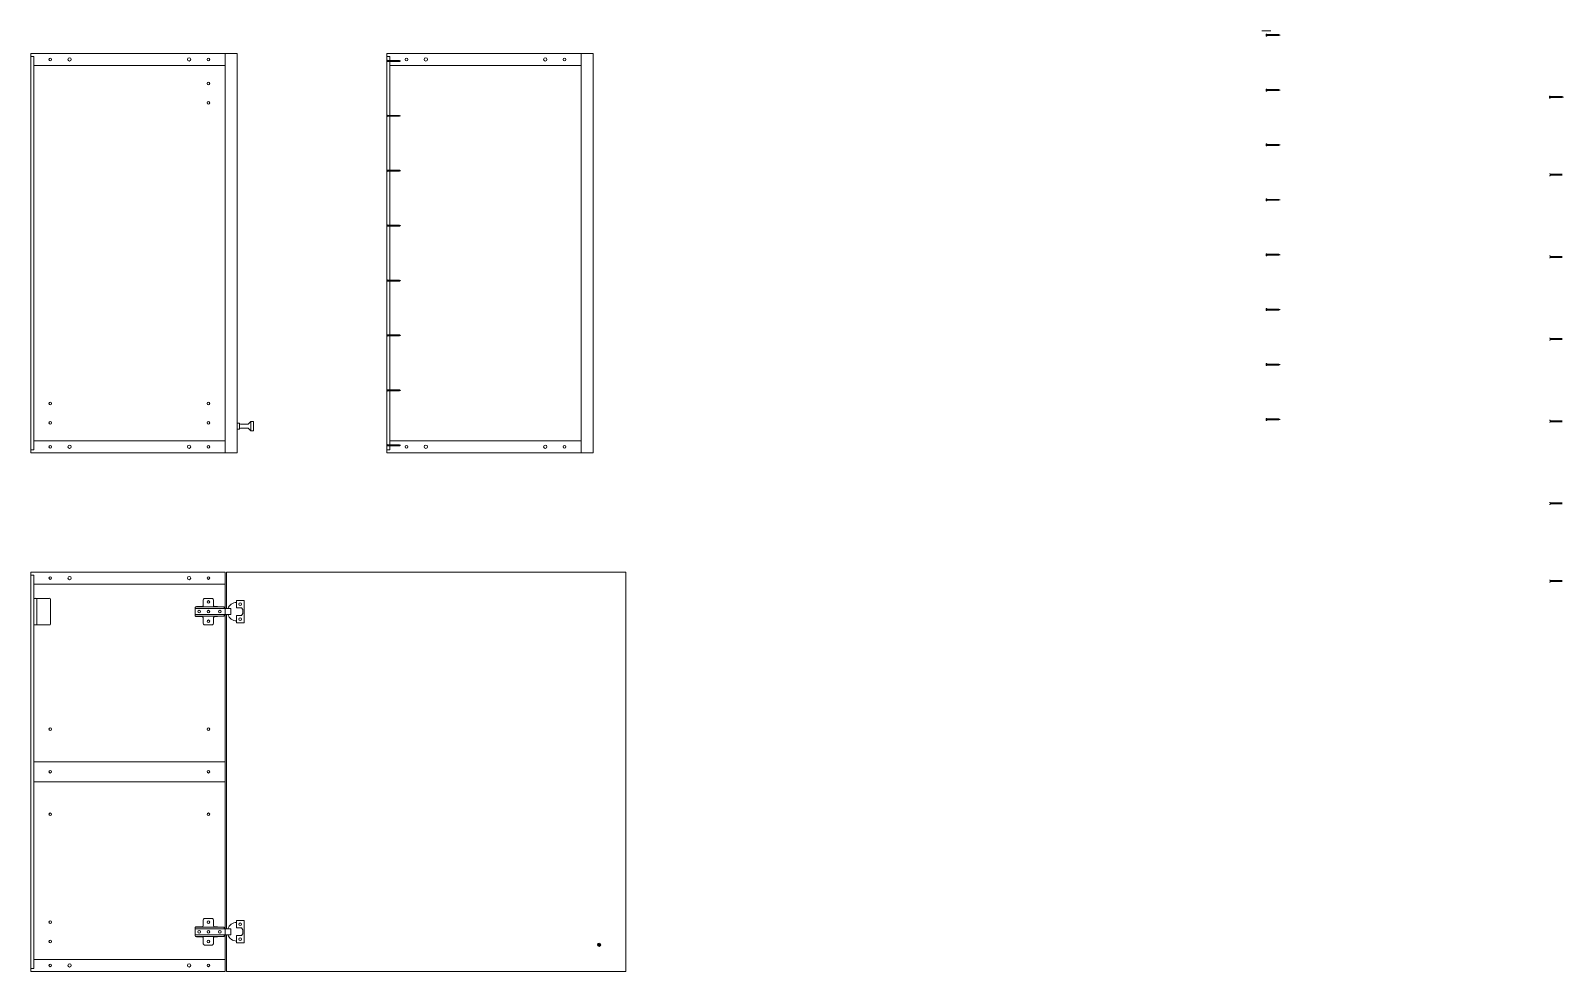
# Model space of a CAD drawing. Header units: centimetres. Extents: x -752 to 647, y -388 to 607.
# Drawn here: x 416.6 to 646.9, y -173.1 to -31.7 of the extents above; entities that cross this region are included whole.
import ezdxf

# ---------------------------------------------------------------- set-up
doc = ezdxf.new("R2010")
doc.units = ezdxf.units.CM
doc.header["$MEASUREMENT"] = 0
for name, color, linetype, lineweight in [('A-FURN_Num_Penna__252_Num_Penna__252_Num_Penna__3_Num_Penna__252_Num_Penna__252_Num_Penna__252_Num_Penna__252_Num_Penna__252_Num_Penna__252_Num_Penna__252_Num_Penna__252_Num_Penna__252_Num_Penna__252_Num_Penna__252_Num_Penna__5', 5, 'Continuous', 18), ('A-FURN_Num_Penna__252_Num_Penna__252_Num_Penna__3_Num_Penna__252_Num_Penna__252_Num_Penna__252_Num_Penna__252_Num_Penna__252_Num_Penna__252_Num_Penna__252_Num_Penna__252_Num_Penna__252_Num_Penna__252_Num_Penna__252_Num_Penna__6', 6, 'Continuous', 18), ('A-SECT-PATT_Num_Penna__6_Num_Penna__6_Num_Penna__6_Num_Penna__6_Num_Penna__6_Num_Penna__6_Num_Penna__6_Num_Penna__6_Num_Penna__6_Num_Penna__6_Num_Penna__6_Num_Penna__6_Num_Penna__6_Num_Penna__2', 2, 'Continuous', 18), ('A-SECT-PATT_Num_Penna__6_Num_Penna__6_Num_Penna__6_Num_Penna__6_Num_Penna__6_Num_Penna__6_Num_Penna__6_Num_Penna__6_Num_Penna__6_Num_Penna__6_Num_Penna__6_Num_Penna__6_Num_Penna__6_Num_Penna__6', 6, 'Continuous', 18), ('INFO_Num_Penna__2_Num_Penna__2_Num_Penna__2_Num_Penna__2_Num_Penna__5', 5, 'Continuous', 18), ('PDF _Geometria_Num_Penna__5', 5, 'Continuous', 18), ('PDF10_Geometry_Num_Penna__7_Num_Penna__7_Num_Penna__7_Num_Penna__7_Num_Penna__7_Num_Penna__7_Num_Penna__7_Num_Penna__6', 6, 'Continuous', 18), ('PDF16_Geometry_Num_Penna__5_Num_Penna__5_Num_Penna__5_Num_Penna__5_Num_Penna__5_Num_Penna__5_Num_Penna__5_Num_Penna__5_Num_Penna__5_Num_Penna__5_Num_Penna__5_Num_Penna__5_Num_Penna__5_Num_Penna__5', 5, 'Continuous', 18), ('PDF16_Geometry_Num_Penna__6_Num_Penna__6_Num_Penna__6_Num_Penna__6_Num_Penna__6_Num_Penna__6_Num_Penna__6_Num_Penna__6_Num_Penna__6_Num_Penna__6_Num_Penna__6_Num_Penna__6_Num_Penna__6_Num_Penna__2', 2, 'Continuous', 18), ('PDF16_Geometry_Num_Penna__6_Num_Penna__6_Num_Penna__6_Num_Penna__6_Num_Penna__6_Num_Penna__6_Num_Penna__6_Num_Penna__6_Num_Penna__6_Num_Penna__6_Num_Penna__6_Num_Penna__6_Num_Penna__6_Num_Penna__6', 6, 'Continuous', 18), ('PDF22_Geometry_Num_Penna__1_Num_Penna__255_Num_Penna__255_Num_Penna__255_Num_Penna__255_Num_Penna__5', 5, 'Continuous', 18), ('PDF22_Geometry_Num_Penna__1_Num_Penna__255_Num_Penna__255_Num_Penna__255_Num_Penna__255_Num_Penna__6', 6, 'Continuous', 18), ('PDF22_Geometry_Num_Penna__1_Num_Penna__255_Num_Penna__3_Num_Penna__3_Num_Penna__6', 6, 'Continuous', 18), ('PDF22_Geometry_Num_Penna__1_Num_Penna__255_Num_Penna__5_Num_Penna__5_Num_Penna__5', 5, 'Continuous', 18), ('VITE_Num_Penna__5', 5, 'Continuous', 18)]:
    doc.layers.add(name, color=color, linetype=linetype, lineweight=lineweight)

msp = doc.modelspace()

# ---------------------------------------------------------------- linework, layer by layer
at = {"layer": 'A-FURN_Num_Penna__252_Num_Penna__252_Num_Penna__3_Num_Penna__252_Num_Penna__252_Num_Penna__252_Num_Penna__252_Num_Penna__252_Num_Penna__252_Num_Penna__252_Num_Penna__252_Num_Penna__252_Num_Penna__252_Num_Penna__252_Num_Penna__5', "color": 5, "linetype": 'Continuous', "lineweight": 18}
for p, q in [((602.25, -32.26), (602.25, -32.56)), ((602.31, -32.34), (602.31, -32.48)), ((470.12, -36.14), (470.12, -36.44)), ((470.18, -36.22), (470.18, -36.36)), ((602.25, -40.51), (602.25, -40.81)), ((602.31, -40.59), (602.31, -40.73)), ((644.82, -41.56), (644.82, -41.86)), ((644.88, -41.63), (644.88, -41.78)), ((470.12, -44.39), (470.12, -44.69)), ((470.18, -44.47), (470.18, -44.61)), ((602.25, -48.76), (602.25, -49.06)), ((602.31, -48.84), (602.31, -48.98)), ((470.18, -52.72), (470.18, -52.86)), ((602.25, -57.01), (602.25, -57.31)), ((602.31, -57.09), (602.31, -57.23)), ((470.12, -60.89), (470.12, -61.19)), ((470.18, -60.97), (470.18, -61.11)), ((602.25, -65.26), (602.25, -65.56)), ((602.31, -65.34), (602.31, -65.48)), ((470.12, -69.14), (470.12, -69.44)), ((470.18, -69.22), (470.18, -69.36)), ((602.25, -73.51), (602.25, -73.81)), ((602.31, -73.59), (602.31, -73.73)), ((470.12, -77.39), (470.12, -77.69)), ((470.18, -77.47), (470.18, -77.61)), ((602.25, -81.76), (602.25, -82.06)), ((602.31, -81.84), (602.31, -81.98)), ((470.12, -85.64), (470.12, -85.94)), ((470.18, -85.72), (470.18, -85.86)), ((602.25, -90.01), (602.25, -90.31)), ((602.31, -90.09), (602.31, -90.23)), ((470.12, -93.89), (470.12, -94.19)), ((470.18, -93.97), (470.18, -94.11)), ((445.8, -118.59), (445.8, -119.49)), ((445.8, -167.59), (445.8, -166.69))]:
    msp.add_line(p, q, dxfattribs=at)
for centre in [(422.45, -36.07), (440.4, -36.07), (475.97, -36.07), (493.92, -36.07), (422.45, -94.27), (440.4, -94.27), (475.97, -94.27), (493.92, -94.27), (422.45, -113.99), (440.4, -113.99), (422.45, -172.19), (440.4, -172.19)]:
    msp.add_circle(centre, 0.25, dxfattribs=at)
at = {"layer": 'A-FURN_Num_Penna__252_Num_Penna__252_Num_Penna__3_Num_Penna__252_Num_Penna__252_Num_Penna__252_Num_Penna__252_Num_Penna__252_Num_Penna__252_Num_Penna__252_Num_Penna__252_Num_Penna__252_Num_Penna__252_Num_Penna__252_Num_Penna__6', "color": 6, "linetype": 'Continuous', "lineweight": 18}
for p, q in [((602.25, -32.26), (602.31, -32.26)), ((602.25, -32.56), (602.31, -32.56)), ((602.31, -32.26), (602.31, -32.34)), ((602.31, -32.34), (604.14, -32.34)), ((602.31, -32.48), (604.14, -32.48)), ((602.31, -32.48), (602.31, -32.56)), ((470.12, -36.14), (470.18, -36.14)), ((470.12, -36.44), (470.18, -36.44)), ((470.18, -36.14), (470.18, -36.22)), ((470.18, -36.22), (472.02, -36.22)), ((470.18, -36.36), (472.02, -36.36)), ((470.18, -36.36), (470.18, -36.44)), ((602.25, -40.51), (602.31, -40.51)), ((602.25, -40.81), (602.31, -40.81)), ((602.31, -40.51), (602.31, -40.59)), ((602.31, -40.59), (604.14, -40.59)), ((602.31, -40.73), (604.14, -40.73)), ((602.31, -40.73), (602.31, -40.81)), ((644.82, -41.56), (644.88, -41.56)), ((644.82, -41.86), (644.88, -41.86)), ((644.88, -41.56), (644.88, -41.63)), ((644.88, -41.63), (646.71, -41.63)), ((644.88, -41.78), (646.71, -41.78)), ((644.88, -41.78), (644.88, -41.86)), ((470.12, -44.39), (470.18, -44.39)), ((470.12, -44.69), (470.18, -44.69)), ((470.18, -44.39), (470.18, -44.47)), ((470.18, -44.47), (472.02, -44.47)), ((470.18, -44.61), (472.02, -44.61)), ((470.18, -44.61), (470.18, -44.69)), ((602.25, -48.76), (602.31, -48.76)), ((602.25, -49.06), (602.31, -49.06)), ((602.31, -48.76), (602.31, -48.84)), ((602.31, -48.84), (604.14, -48.84)), ((602.31, -48.98), (604.14, -48.98)), ((602.31, -48.98), (602.31, -49.06)), ((470.12, -52.64), (470.18, -52.64)), ((470.12, -52.94), (470.18, -52.94)), ((470.18, -52.64), (470.18, -52.72)), ((470.18, -52.72), (472.02, -52.72)), ((470.18, -52.86), (472.02, -52.86)), ((470.18, -52.86), (470.18, -52.94)), ((644.82, -53.23), (644.88, -53.23)), ((644.82, -53.53), (644.88, -53.53)), ((644.88, -53.23), (644.88, -53.31)), ((644.88, -53.31), (646.71, -53.31)), ((644.88, -53.45), (646.71, -53.45)), ((644.88, -53.45), (644.88, -53.53)), ((602.25, -57.01), (602.31, -57.01)), ((602.25, -57.31), (602.31, -57.31)), ((602.31, -57.01), (602.31, -57.09)), ((602.31, -57.09), (604.14, -57.09)), ((602.31, -57.23), (604.14, -57.23)), ((602.31, -57.23), (602.31, -57.31)), ((470.12, -60.89), (470.18, -60.89)), ((470.12, -61.19), (470.18, -61.19)), ((470.18, -60.89), (470.18, -60.97)), ((470.18, -60.97), (472.02, -60.97)), ((470.18, -61.11), (472.02, -61.11)), ((470.18, -61.11), (470.18, -61.19)), ((602.25, -65.26), (602.31, -65.26)), ((602.25, -65.56), (602.31, -65.56)), ((602.31, -65.26), (602.31, -65.34)), ((602.31, -65.34), (604.14, -65.34)), ((602.31, -65.48), (604.14, -65.48)), ((602.31, -65.48), (602.31, -65.56)), ((644.82, -65.58), (644.88, -65.58)), ((644.82, -65.88), (644.88, -65.88)), ((644.88, -65.58), (644.88, -65.66)), ((644.88, -65.66), (646.71, -65.66)), ((644.88, -65.8), (646.71, -65.8)), ((644.88, -65.8), (644.88, -65.88)), ((470.12, -69.14), (470.18, -69.14)), ((470.12, -69.44), (470.18, -69.44)), ((470.18, -69.14), (470.18, -69.22)), ((470.18, -69.22), (472.02, -69.22)), ((470.18, -69.36), (472.02, -69.36)), ((470.18, -69.36), (470.18, -69.44)), ((602.25, -73.51), (602.31, -73.51)), ((602.31, -73.51), (602.31, -73.59)), ((602.31, -73.59), (604.14, -73.59)), ((602.25, -73.81), (602.31, -73.81)), ((602.31, -73.73), (604.14, -73.73)), ((602.31, -73.73), (602.31, -73.81)), ((470.12, -77.39), (470.18, -77.39)), ((470.12, -77.69), (470.18, -77.69)), ((470.18, -77.39), (470.18, -77.47)), ((470.18, -77.47), (472.02, -77.47)), ((470.18, -77.61), (472.02, -77.61)), ((470.18, -77.61), (470.18, -77.69)), ((644.82, -77.93), (644.88, -77.93)), ((644.82, -78.23), (644.88, -78.23)), ((644.88, -77.93), (644.88, -78.01)), ((644.88, -78.01), (646.71, -78.01)), ((644.88, -78.15), (646.71, -78.15)), ((644.88, -78.15), (644.88, -78.23)), ((602.25, -81.76), (602.31, -81.76)), ((602.25, -82.06), (602.31, -82.06)), ((602.31, -81.76), (602.31, -81.84)), ((602.31, -81.84), (604.14, -81.84)), ((602.31, -81.98), (604.14, -81.98)), ((602.31, -81.98), (602.31, -82.06)), ((470.12, -85.64), (470.18, -85.64)), ((470.12, -85.94), (470.18, -85.94)), ((470.18, -85.64), (470.18, -85.72)), ((470.18, -85.72), (472.02, -85.72)), ((470.18, -85.86), (472.02, -85.86)), ((470.18, -85.86), (470.18, -85.94)), ((602.25, -90.01), (602.31, -90.01)), ((602.25, -90.31), (602.31, -90.31)), ((602.31, -90.01), (602.31, -90.09)), ((602.31, -90.09), (604.14, -90.09)), ((602.31, -90.23), (604.14, -90.23)), ((602.31, -90.23), (602.31, -90.31)), ((644.82, -90.28), (644.88, -90.28)), ((644.82, -90.58), (644.88, -90.58)), ((644.88, -90.28), (644.88, -90.36)), ((644.88, -90.36), (646.71, -90.36)), ((644.88, -90.5), (646.71, -90.5)), ((644.88, -90.5), (644.88, -90.58)), ((470.12, -93.89), (470.18, -93.89)), ((470.12, -94.19), (470.18, -94.19)), ((470.18, -93.89), (470.18, -93.97)), ((470.18, -93.97), (472.02, -93.97)), ((470.18, -94.11), (472.02, -94.11)), ((470.18, -94.11), (470.18, -94.19)), ((644.82, -102.63), (644.88, -102.63)), ((644.82, -102.93), (644.88, -102.93)), ((644.88, -102.63), (644.88, -102.71)), ((644.88, -102.71), (646.71, -102.71)), ((644.88, -102.85), (646.71, -102.85)), ((644.88, -102.85), (644.88, -102.93)), ((644.82, -114.31), (644.88, -114.31)), ((644.82, -114.61), (644.88, -114.61)), ((644.88, -114.31), (644.88, -114.38)), ((644.88, -114.38), (646.71, -114.38)), ((644.88, -114.53), (646.71, -114.53)), ((644.88, -114.53), (644.88, -114.61))]:
    msp.add_line(p, q, dxfattribs=at)
at = {"layer": 'A-SECT-PATT_Num_Penna__6_Num_Penna__6_Num_Penna__6_Num_Penna__6_Num_Penna__6_Num_Penna__6_Num_Penna__6_Num_Penna__6_Num_Penna__6_Num_Penna__6_Num_Penna__6_Num_Penna__6_Num_Penna__6_Num_Penna__2', "color": 2, "linetype": 'Continuous', "lineweight": 18}
for p, q in [((446, -113.09), (506, -113.09)), ((446, -173.09), (506, -173.09))]:
    msp.add_line(p, q, dxfattribs=at)
at = {"layer": 'A-SECT-PATT_Num_Penna__6_Num_Penna__6_Num_Penna__6_Num_Penna__6_Num_Penna__6_Num_Penna__6_Num_Penna__6_Num_Penna__6_Num_Penna__6_Num_Penna__6_Num_Penna__6_Num_Penna__6_Num_Penna__6_Num_Penna__6', "color": 6, "linetype": 'Continuous', "lineweight": 18}
for p, q in [((601.57, -31.74), (602.92, -31.74)), ((417.05, -35.62), (417.05, -93.37)), ((470.57, -35.62), (470.57, -36.22)), ((470.57, -36.36), (470.57, -44.47)), ((470.57, -44.61), (470.57, -52.72)), ((470.57, -52.86), (470.57, -60.97)), ((470.57, -61.11), (470.57, -69.22)), ((470.57, -69.36), (470.57, -77.47)), ((470.57, -77.61), (470.57, -85.72)), ((470.57, -85.86), (470.57, -93.37)), ((417.05, -93.37), (417.05, -94.72)), ((470.57, -93.37), (470.57, -93.97)), ((470.57, -94.11), (470.57, -94.72)), ((417.05, -113.54), (417.05, -171.29)), ((417.05, -171.29), (417.05, -172.64))]:
    msp.add_line(p, q, dxfattribs=at)
at = {"layer": 'INFO_Num_Penna__2_Num_Penna__2_Num_Penna__2_Num_Penna__2_Num_Penna__5', "color": 5, "linetype": 'Continuous', "lineweight": 18}
for p, q in [((417.05, -117.04), (419.44, -117.04)), ((417.53, -117.18), (417.53, -120.9)), ((419.57, -120.9), (419.57, -117.18)), ((417.05, -121.04), (419.44, -121.04))]:
    msp.add_line(p, q, dxfattribs=at)
for centre, start, end in [((417.38, -117.18), 0.4383, 85.0259), ((419.43, -117.18), 0.4383, 85.0259), ((417.38, -120.9), 274.9741, 359.5617), ((419.43, -120.9), 274.9741, 359.5617)]:
    msp.add_arc(centre, 0.142, start, end, dxfattribs=at)
at = {"layer": 'PDF _Geometria_Num_Penna__5', "color": 5, "linetype": 'Continuous', "lineweight": 18, "flags": 128}
for points in [[(444.65, -118.34), (444.65, -118.29), (444.25, -118.29, -0.414214), (444.05, -118.09), (444.05, -117.24, 0.414214), (443.85, -117.04), (442.74, -117.04, 0.414214), (442.54, -117.24), (442.54, -118.09, -0.414214), (442.34, -118.29), (441.5, -118.29, 0.414214), (441.3, -118.49), (441.3, -119.59, 0.414214), (441.5, -119.79), (442.34, -119.79, -0.414214), (442.54, -119.99), (442.54, -120.84, 0.414214), (442.74, -121.04), (443.85, -121.04, 0.414214), (444.05, -120.84), (444.05, -119.99, -0.414214), (444.25, -119.79), (444.65, -119.79), (444.65, -119.74)], [(444.65, -167.84), (444.65, -167.89), (444.25, -167.89, 0.414214), (444.05, -168.09), (444.05, -168.94, -0.414214), (443.85, -169.14), (442.74, -169.14, -0.414214), (442.54, -168.94), (442.54, -168.09, 0.414214), (442.34, -167.89), (441.5, -167.89, -0.414214), (441.3, -167.69), (441.3, -166.59, -0.414214), (441.5, -166.39), (442.34, -166.39, 0.414214), (442.54, -166.19), (442.54, -165.34, -0.414214), (442.74, -165.14), (443.85, -165.14, -0.414214), (444.05, -165.34), (444.05, -166.19, 0.414214), (444.25, -166.39), (444.65, -166.39), (444.65, -166.44)]]:
    msp.add_lwpolyline(points, format="xyb", dxfattribs=at)
for points in [[(448.66, -117.37), (448.66, -120.71), (447.54, -120.71), (447.54, -119.62), (448.29, -119.62), (448.48, -119.34), (448.48, -119.04), (448.48, -118.74)], [(448.48, -118.74), (448.29, -118.46), (447.54, -118.46), (447.54, -117.37), (448.66, -117.37)], [(441.3, -119.49), (445.65, -119.49), (446.65, -119.49), (446.65, -118.59), (445.65, -118.59), (441.3, -118.59)], [(445.65, -118.34), (441.36, -118.34)], [(441.36, -119.74), (445.65, -119.74), (445.65, -119.49)], [(445.65, -118.59), (445.65, -118.34)], [(448.66, -168.81), (448.66, -165.47), (447.54, -165.47), (447.54, -166.56), (448.29, -166.56), (448.48, -166.84), (448.48, -167.14), (448.48, -167.44)], [(441.3, -166.69), (445.65, -166.69), (446.65, -166.69), (446.65, -167.59), (445.65, -167.59), (441.3, -167.59)], [(441.36, -166.44), (445.65, -166.44), (445.65, -166.69)], [(445.65, -167.84), (441.36, -167.84)], [(445.65, -167.59), (445.65, -167.84)], [(448.48, -167.44), (448.29, -167.72), (447.54, -167.72), (447.54, -168.81), (448.66, -168.81)]]:
    msp.add_lwpolyline(points, dxfattribs=at)
at = {"layer": 'PDF _Geometria_Num_Penna__5', "color": 5, "linetype": 'Continuous', "lineweight": 18}
for centre, start, end in [((447.54, -119.04), 90.0013, 161.1595), ((447.54, -119.04), 198.8356, 270.0036), ((447.54, -167.14), 89.9964, 161.1644), ((447.54, -167.14), 198.8405, 269.9987)]:
    msp.add_arc(centre, 1.39, start, end, dxfattribs=at)
at = {"layer": 'PDF10_Geometry_Num_Penna__7_Num_Penna__7_Num_Penna__7_Num_Penna__7_Num_Penna__7_Num_Penna__7_Num_Penna__7_Num_Penna__6', "color": 6, "linetype": 'Continuous', "lineweight": 18, "flags": 128}
for points in [[(604.14, -32.34), (604.31, -32.41)], [(604.31, -32.41), (604.14, -32.48)], [(472.02, -36.22), (472.18, -36.29)], [(472.18, -36.29), (472.02, -36.36)], [(604.14, -40.59), (604.31, -40.66)], [(604.31, -40.66), (604.14, -40.73)], [(646.71, -41.63), (646.88, -41.71)], [(646.88, -41.71), (646.71, -41.78)], [(472.02, -44.47), (472.18, -44.54)], [(472.18, -44.54), (472.02, -44.61)], [(604.14, -48.84), (604.31, -48.91)], [(604.31, -48.91), (604.14, -48.98)], [(472.02, -52.72), (472.18, -52.79)], [(472.18, -52.79), (472.02, -52.86)], [(604.14, -57.09), (604.31, -57.16)], [(604.31, -57.16), (604.14, -57.23)], [(472.02, -60.97), (472.18, -61.04)], [(472.18, -61.04), (472.02, -61.11)], [(604.14, -65.34), (604.31, -65.41)], [(604.31, -65.41), (604.14, -65.48)], [(472.02, -69.22), (472.18, -69.29)], [(472.18, -69.29), (472.02, -69.36)], [(604.14, -73.59), (604.31, -73.66)], [(604.31, -73.66), (604.14, -73.73)], [(472.02, -77.47), (472.18, -77.54)], [(472.18, -77.54), (472.02, -77.61)], [(604.14, -81.84), (604.31, -81.91)], [(604.31, -81.91), (604.14, -81.98)], [(472.02, -85.72), (472.18, -85.79)], [(472.18, -85.79), (472.02, -85.86)], [(604.14, -90.09), (604.31, -90.16)], [(604.31, -90.16), (604.14, -90.23)], [(472.02, -93.97), (472.18, -94.04)], [(472.18, -94.04), (472.02, -94.11)]]:
    msp.add_lwpolyline(points, dxfattribs=at)
at = {"layer": 'PDF16_Geometry_Num_Penna__5_Num_Penna__5_Num_Penna__5_Num_Penna__5_Num_Penna__5_Num_Penna__5_Num_Penna__5_Num_Penna__5_Num_Penna__5_Num_Penna__5_Num_Penna__5_Num_Penna__5_Num_Penna__5_Num_Penna__5', "color": 5, "linetype": 'Continuous', "lineweight": 18}
for p, q in [((447.96, -90.72), (447.6, -90.72)), ((447.6, -90.72), (447.6, -91.61)), ((447.96, -91.61), (447.6, -91.61)), ((447.96, -90.72), (447.96, -91.61)), ((449.27, -90.87), (448.11, -90.87)), ((449.27, -91.47), (448.11, -91.47)), ((449.7, -90.47), (449.27, -90.87)), ((449.7, -91.87), (449.27, -91.47)), ((450.1, -90.47), (449.7, -90.47)), ((449.7, -90.47), (449.7, -91.87)), ((450.1, -91.87), (449.7, -91.87)), ((450.1, -90.47), (450.1, -91.87))]:
    msp.add_line(p, q, dxfattribs=at)
for centre, start, end in [((448.11, -90.72), 180, 270), ((448.11, -91.61), 90, 180)]:
    msp.add_arc(centre, 0.148, start, end, dxfattribs=at)
at = {"layer": 'PDF16_Geometry_Num_Penna__6_Num_Penna__6_Num_Penna__6_Num_Penna__6_Num_Penna__6_Num_Penna__6_Num_Penna__6_Num_Penna__6_Num_Penna__6_Num_Penna__6_Num_Penna__6_Num_Penna__6_Num_Penna__6_Num_Penna__2', "color": 2, "linetype": 'Continuous', "lineweight": 18}
for p, q in [((446, -113.09), (446, -118.59)), ((506, -113.09), (506, -173.09)), ((446, -119.49), (446, -166.69)), ((446, -167.59), (446, -173.09))]:
    msp.add_line(p, q, dxfattribs=at)
at = {"layer": 'PDF16_Geometry_Num_Penna__6_Num_Penna__6_Num_Penna__6_Num_Penna__6_Num_Penna__6_Num_Penna__6_Num_Penna__6_Num_Penna__6_Num_Penna__6_Num_Penna__6_Num_Penna__6_Num_Penna__6_Num_Penna__6_Num_Penna__6', "color": 6, "linetype": 'Continuous', "lineweight": 18}
for p, q in [((416.6, -95.17), (416.6, -35.17)), ((416.6, -35.17), (447.6, -35.17)), ((416.6, -35.62), (417.05, -35.62)), ((445.8, -35.17), (445.8, -95.17)), ((447.6, -35.17), (447.6, -95.17)), ((470.12, -35.17), (501.12, -35.17)), ((470.12, -36.14), (470.12, -35.17)), ((470.12, -35.62), (470.57, -35.62)), ((470.12, -44.39), (470.12, -36.44)), ((499.32, -35.17), (499.32, -95.17)), ((501.12, -35.17), (501.12, -95.17)), ((417.05, -36.97), (445.8, -36.97)), ((470.57, -36.97), (499.32, -36.97)), ((470.12, -52.64), (470.12, -44.69)), ((470.12, -60.89), (470.12, -52.94)), ((470.12, -69.14), (470.12, -61.19)), ((470.12, -77.39), (470.12, -69.44)), ((470.12, -85.64), (470.12, -77.69)), ((470.12, -93.89), (470.12, -85.94)), ((417.05, -93.37), (445.8, -93.37)), ((470.12, -95.17), (470.12, -94.19)), ((470.57, -93.37), (499.32, -93.37)), ((416.6, -95.17), (447.6, -95.17)), ((470.12, -95.17), (501.12, -95.17)), ((416.6, -173.09), (416.6, -113.09)), ((416.6, -113.09), (445.8, -113.09)), ((416.6, -113.54), (417.05, -113.54)), ((417.05, -114.89), (445.8, -114.89)), ((445.8, -113.09), (445.8, -118.59)), ((445.8, -119.49), (445.8, -166.69)), ((445.8, -167.59), (445.8, -173.09)), ((417.05, -171.29), (445.8, -171.29)), ((416.6, -173.09), (445.8, -173.09))]:
    msp.add_line(p, q, dxfattribs=at)
at = {"layer": 'PDF22_Geometry_Num_Penna__1_Num_Penna__255_Num_Penna__255_Num_Penna__255_Num_Penna__255_Num_Penna__5', "color": 5, "linetype": 'Continuous', "lineweight": 18}
msp.add_line((470.12, -52.64), (470.12, -52.94), dxfattribs=at)
at = {"layer": 'PDF22_Geometry_Num_Penna__1_Num_Penna__255_Num_Penna__255_Num_Penna__255_Num_Penna__255_Num_Penna__6', "color": 6, "linetype": 'Continuous', "lineweight": 18}
for p, q in [((417.05, -94.72), (416.6, -94.72)), ((470.57, -94.72), (470.12, -94.72)), ((417.05, -172.64), (416.6, -172.64))]:
    msp.add_line(p, q, dxfattribs=at)
at = {"layer": 'PDF22_Geometry_Num_Penna__1_Num_Penna__255_Num_Penna__3_Num_Penna__3_Num_Penna__6', "color": 6, "linetype": 'Continuous', "lineweight": 18}
for p, q in [((445.8, -141.59), (417.05, -141.59)), ((445.8, -144.59), (417.05, -144.59))]:
    msp.add_line(p, q, dxfattribs=at)
at = {"layer": 'PDF22_Geometry_Num_Penna__1_Num_Penna__255_Num_Penna__5_Num_Penna__5_Num_Penna__5', "color": 5, "linetype": 'Continuous', "lineweight": 18}
for centre in [(419.55, -36.07), (443.3, -36.07), (473.07, -36.07), (496.82, -36.07), (443.3, -39.67), (443.3, -42.57), (419.55, -87.77), (443.3, -87.77), (419.55, -90.67), (443.3, -90.67), (419.55, -94.27), (443.3, -94.27), (473.07, -94.27), (496.82, -94.27), (419.55, -113.99), (443.3, -113.99), (443.3, -117.59), (443.3, -117.59), (441.92, -119.04), (443.3, -119.04), (445.02, -119.04), (448.09, -117.92), (443.3, -120.49), (443.3, -120.49), (448.09, -120.16), (419.55, -136.69), (443.3, -136.69), (419.55, -143.09), (443.3, -143.09), (419.55, -149.49), (443.3, -149.49), (419.55, -165.69), (443.3, -165.69), (443.3, -165.69), (441.92, -167.14), (443.3, -167.14), (445.02, -167.14), (448.09, -166.02), (448.09, -168.26), (419.55, -168.59), (443.3, -168.59), (443.3, -168.59), (419.55, -172.19), (443.3, -172.19)]:
    msp.add_circle(centre, 0.2, dxfattribs=at)
at = {"layer": 'VITE_Num_Penna__5', "color": 5, "linetype": 'Continuous', "lineweight": 18}
for p, q in [((501.95, -169.05), (501.85, -169.05)), ((501.85, -169.05), (501.85, -169.13)), ((501.85, -169.13), (501.95, -169.13)), ((501.95, -169.05), (501.95, -168.95)), ((501.95, -168.95), (501.99, -168.95)), ((501.95, -169.23), (501.95, -169.13)), ((502.03, -169.23), (501.95, -169.23)), ((501.99, -168.95), (502.03, -168.95)), ((502.03, -168.95), (502.03, -169.05)), ((502.14, -169.05), (502.03, -169.05)), ((502.03, -169.13), (502.03, -169.23)), ((502.03, -169.13), (502.14, -169.13)), ((502.14, -169.09), (502.14, -169.05)), ((502.14, -169.13), (502.14, -169.07))]:
    msp.add_line(p, q, dxfattribs=at)
msp.add_circle((501.99, -169.09), 0.25, dxfattribs=at)

doc.saveas('drawing.dxf')
